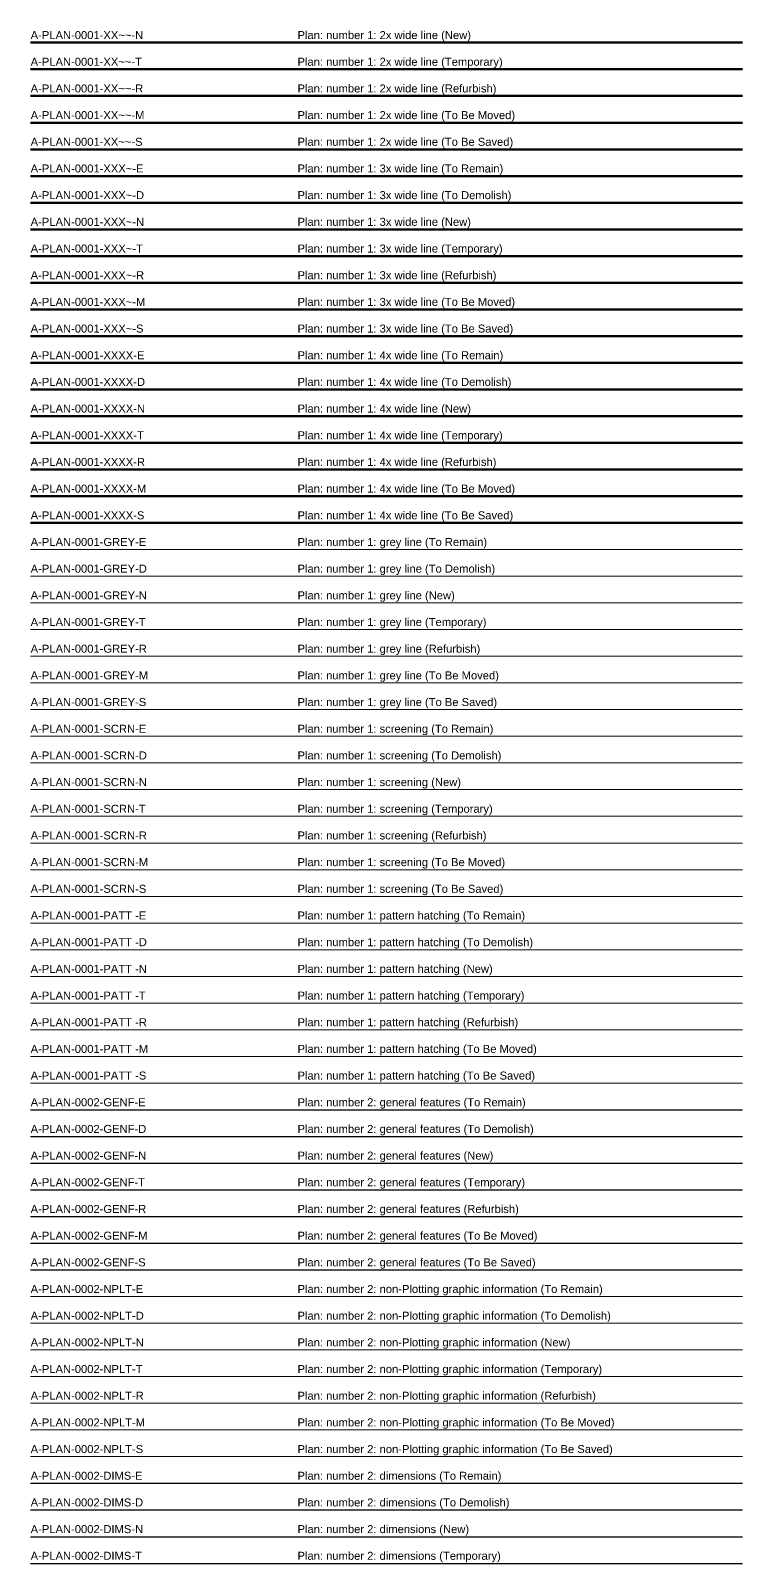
# Model space of a CAD drawing. Header units: millimetres. Extents: x 0 to 200, y -3472 to 3.
# Drawn here: x 0 to 200, y -1297.5 to -866.6 of the extents above; entities that cross this region are included whole.
import ezdxf

# ---------------------------------------------------------------- set-up
doc = ezdxf.new("R2010")
doc.units = ezdxf.units.MM
for name, color, linetype, lineweight in [('A-PLAN-0001-GREY-D', 8, 'Continuous', 13), ('A-PLAN-0001-GREY-E', 8, 'Continuous', 13), ('A-PLAN-0001-GREY-M', 8, 'Continuous', 13), ('A-PLAN-0001-GREY-N', 8, 'Continuous', 13), ('A-PLAN-0001-GREY-R', 8, 'Continuous', 13), ('A-PLAN-0001-GREY-S', 8, 'Continuous', 13), ('A-PLAN-0001-GREY-T', 8, 'Continuous', 13), ('A-PLAN-0001-PATT -D', 19, 'Continuous', 13), ('A-PLAN-0001-PATT -E', 209, 'Continuous', 13), ('A-PLAN-0001-PATT -M', 59, 'Continuous', 13), ('A-PLAN-0001-PATT -N', 179, 'Continuous', 13), ('A-PLAN-0001-PATT -R', 139, 'Continuous', 13), ('A-PLAN-0001-PATT -S', 109, 'Continuous', 13), ('A-PLAN-0001-PATT -T', 39, 'Continuous', 13), ('A-PLAN-0001-SCRN-D', 9, 'Continuous', 13), ('A-PLAN-0001-SCRN-E', 9, 'Continuous', 13), ('A-PLAN-0001-SCRN-M', 9, 'Continuous', 13), ('A-PLAN-0001-SCRN-N', 9, 'Continuous', 13), ('A-PLAN-0001-SCRN-R', 9, 'Continuous', 13), ('A-PLAN-0001-SCRN-S', 9, 'Continuous', 13), ('A-PLAN-0001-SCRN-T', 9, 'Continuous', 13), ('A-PLAN-0001-XXXX-D', 18, 'Continuous', 200), ('A-PLAN-0001-XXXX-E', 208, 'Continuous', 200), ('A-PLAN-0001-XXXX-M', 58, 'Continuous', 200), ('A-PLAN-0001-XXXX-N', 178, 'Continuous', 200), ('A-PLAN-0001-XXXX-R', 138, 'Continuous', 200), ('A-PLAN-0001-XXXX-S', 108, 'Continuous', 200), ('A-PLAN-0001-XXXX-T', 38, 'Continuous', 200), ('A-PLAN-0001-XXX~-D', 17, 'Continuous', 140), ('A-PLAN-0001-XXX~-E', 207, 'Continuous', 140), ('A-PLAN-0001-XXX~-M', 57, 'Continuous', 140), ('A-PLAN-0001-XXX~-N', 177, 'Continuous', 140), ('A-PLAN-0001-XXX~-R', 137, 'Continuous', 140), ('A-PLAN-0001-XXX~-S', 107, 'Continuous', 140), ('A-PLAN-0001-XXX~-T', 37, 'Continuous', 140), ('A-PLAN-0001-XX~~-M', 56, 'Continuous', 100), ('A-PLAN-0001-XX~~-N', 176, 'Continuous', 100), ('A-PLAN-0001-XX~~-R', 136, 'Continuous', 100), ('A-PLAN-0001-XX~~-S', 106, 'Continuous', 100), ('A-PLAN-0001-XX~~-T', 36, 'Continuous', 100), ('A-PLAN-0002-DIMS-D', 11, 'Continuous', 25), ('A-PLAN-0002-DIMS-E', 201, 'Continuous', 25), ('A-PLAN-0002-DIMS-N', 171, 'Continuous', 25), ('A-PLAN-0002-DIMS-T', 31, 'Continuous', 25), ('A-PLAN-0002-GENF-D', 12, 'Continuous', 25), ('A-PLAN-0002-GENF-E', 202, 'Continuous', 25), ('A-PLAN-0002-GENF-M', 52, 'Continuous', 25), ('A-PLAN-0002-GENF-N', 172, 'Continuous', 25), ('A-PLAN-0002-GENF-R', 132, 'Continuous', 25), ('A-PLAN-0002-GENF-S', 102, 'Continuous', 25), ('A-PLAN-0002-GENF-T', 32, 'Continuous', 25)]:
    doc.layers.add(name, color=color, linetype=linetype, lineweight=lineweight)
for name, color, linetype, lineweight, plot in [('A-PLAN-0002-NPLT-D', 140, 'Continuous', 13, False), ('A-PLAN-0002-NPLT-E', 140, 'Continuous', 13, False), ('A-PLAN-0002-NPLT-M', 140, 'Continuous', 13, False), ('A-PLAN-0002-NPLT-N', 140, 'Continuous', 13, False), ('A-PLAN-0002-NPLT-R', 140, 'Continuous', 13, False), ('A-PLAN-0002-NPLT-S', 140, 'Continuous', 13, False), ('A-PLAN-0002-NPLT-T', 140, 'Continuous', 13, False)]:
    doc.layers.add(name, color=color, linetype=linetype, lineweight=lineweight, plot=plot)
doc.styles.get("Standard").update_dxf_attribs({"font": 'arial.ttf'})

# ---------------------------------------------------------------- blocks, each defined once
blk = doc.blocks.new('Plan-stack')
at = {"layer": 'A-PLAN-0001-GREY-D'}
blk.add_line((0, -1020), (200, -1020), dxfattribs=at)
at = {"layer": 'A-PLAN-0001-GREY-E'}
blk.add_line((0, -1012.5), (200, -1012.5), dxfattribs=at)
at = {"layer": 'A-PLAN-0001-GREY-M'}
blk.add_line((0, -1050), (200, -1050), dxfattribs=at)
at = {"layer": 'A-PLAN-0001-GREY-N'}
blk.add_line((0, -1027.5), (200, -1027.5), dxfattribs=at)
at = {"layer": 'A-PLAN-0001-GREY-R'}
blk.add_line((0, -1042.5), (200, -1042.5), dxfattribs=at)
at = {"layer": 'A-PLAN-0001-GREY-S'}
blk.add_line((0, -1057.5), (200, -1057.5), dxfattribs=at)
at = {"layer": 'A-PLAN-0001-GREY-T'}
blk.add_line((0, -1035), (200, -1035), dxfattribs=at)
at = {"layer": 'A-PLAN-0001-PATT -D'}
blk.add_line((0, -1125), (200, -1125), dxfattribs=at)
at = {"layer": 'A-PLAN-0001-PATT -E'}
blk.add_line((0, -1117.5), (200, -1117.5), dxfattribs=at)
at = {"layer": 'A-PLAN-0001-PATT -M'}
blk.add_line((0, -1155), (200, -1155), dxfattribs=at)
at = {"layer": 'A-PLAN-0001-PATT -N'}
blk.add_line((0, -1132.5), (200, -1132.5), dxfattribs=at)
at = {"layer": 'A-PLAN-0001-PATT -R'}
blk.add_line((0, -1147.5), (200, -1147.5), dxfattribs=at)
at = {"layer": 'A-PLAN-0001-PATT -S'}
blk.add_line((0, -1162.5), (200, -1162.5), dxfattribs=at)
at = {"layer": 'A-PLAN-0001-PATT -T'}
blk.add_line((0, -1140), (200, -1140), dxfattribs=at)
at = {"layer": 'A-PLAN-0001-SCRN-D'}
blk.add_line((0, -1072.5), (200, -1072.5), dxfattribs=at)
at = {"layer": 'A-PLAN-0001-SCRN-E'}
blk.add_line((0, -1065), (200, -1065), dxfattribs=at)
at = {"layer": 'A-PLAN-0001-SCRN-M'}
blk.add_line((0, -1102.5), (200, -1102.5), dxfattribs=at)
at = {"layer": 'A-PLAN-0001-SCRN-N'}
blk.add_line((0, -1080), (200, -1080), dxfattribs=at)
at = {"layer": 'A-PLAN-0001-SCRN-R'}
blk.add_line((0, -1095), (200, -1095), dxfattribs=at)
at = {"layer": 'A-PLAN-0001-SCRN-S'}
blk.add_line((0, -1110), (200, -1110), dxfattribs=at)
at = {"layer": 'A-PLAN-0001-SCRN-T'}
blk.add_line((0, -1087.5), (200, -1087.5), dxfattribs=at)
at = {"layer": 'A-PLAN-0001-XXXX-D'}
blk.add_line((0, -967.5), (200, -967.5), dxfattribs=at)
at = {"layer": 'A-PLAN-0001-XXXX-E'}
blk.add_line((0, -960), (200, -960), dxfattribs=at)
at = {"layer": 'A-PLAN-0001-XXXX-M'}
blk.add_line((0, -997.5), (200, -997.5), dxfattribs=at)
at = {"layer": 'A-PLAN-0001-XXXX-N'}
blk.add_line((0, -975), (200, -975), dxfattribs=at)
at = {"layer": 'A-PLAN-0001-XXXX-R'}
blk.add_line((0, -990), (200, -990), dxfattribs=at)
at = {"layer": 'A-PLAN-0001-XXXX-S'}
blk.add_line((0, -1005), (200, -1005), dxfattribs=at)
at = {"layer": 'A-PLAN-0001-XXXX-T'}
blk.add_line((0, -982.5), (200, -982.5), dxfattribs=at)
at = {"layer": 'A-PLAN-0001-XXX~-D'}
blk.add_line((0, -915), (200, -915), dxfattribs=at)
at = {"layer": 'A-PLAN-0001-XXX~-E'}
blk.add_line((0, -907.5), (200, -907.5), dxfattribs=at)
at = {"layer": 'A-PLAN-0001-XXX~-M'}
blk.add_line((0, -945), (200, -945), dxfattribs=at)
at = {"layer": 'A-PLAN-0001-XXX~-N'}
blk.add_line((0, -922.5), (200, -922.5), dxfattribs=at)
at = {"layer": 'A-PLAN-0001-XXX~-R'}
blk.add_line((0, -937.5), (200, -937.5), dxfattribs=at)
at = {"layer": 'A-PLAN-0001-XXX~-S'}
blk.add_line((0, -952.5), (200, -952.5), dxfattribs=at)
at = {"layer": 'A-PLAN-0001-XXX~-T'}
blk.add_line((0, -930), (200, -930), dxfattribs=at)
at = {"layer": 'A-PLAN-0001-XX~~-M'}
blk.add_line((0, -892.5), (200, -892.5), dxfattribs=at)
at = {"layer": 'A-PLAN-0001-XX~~-N'}
blk.add_line((0, -870), (200, -870), dxfattribs=at)
at = {"layer": 'A-PLAN-0001-XX~~-R'}
blk.add_line((0, -885), (200, -885), dxfattribs=at)
at = {"layer": 'A-PLAN-0001-XX~~-S'}
blk.add_line((0, -900), (200, -900), dxfattribs=at)
at = {"layer": 'A-PLAN-0001-XX~~-T'}
blk.add_line((0, -877.5), (200, -877.5), dxfattribs=at)
at = {"layer": 'A-PLAN-0002-DIMS-D'}
blk.add_line((0, -1282.5), (200, -1282.5), dxfattribs=at)
at = {"layer": 'A-PLAN-0002-DIMS-E'}
blk.add_line((0, -1275), (200, -1275), dxfattribs=at)
at = {"layer": 'A-PLAN-0002-DIMS-N'}
blk.add_line((0, -1290), (200, -1290), dxfattribs=at)
at = {"layer": 'A-PLAN-0002-DIMS-T'}
blk.add_line((0, -1297.5), (200, -1297.5), dxfattribs=at)
at = {"layer": 'A-PLAN-0002-GENF-D'}
blk.add_line((0, -1177.5), (200, -1177.5), dxfattribs=at)
at = {"layer": 'A-PLAN-0002-GENF-E'}
blk.add_line((0, -1170), (200, -1170), dxfattribs=at)
at = {"layer": 'A-PLAN-0002-GENF-M'}
blk.add_line((0, -1207.5), (200, -1207.5), dxfattribs=at)
at = {"layer": 'A-PLAN-0002-GENF-N'}
blk.add_line((0, -1185), (200, -1185), dxfattribs=at)
at = {"layer": 'A-PLAN-0002-GENF-R'}
blk.add_line((0, -1200), (200, -1200), dxfattribs=at)
at = {"layer": 'A-PLAN-0002-GENF-S'}
blk.add_line((0, -1215), (200, -1215), dxfattribs=at)
at = {"layer": 'A-PLAN-0002-GENF-T'}
blk.add_line((0, -1192.5), (200, -1192.5), dxfattribs=at)
at = {"layer": 'A-PLAN-0002-NPLT-D'}
blk.add_line((0, -1230), (200, -1230), dxfattribs=at)
at = {"layer": 'A-PLAN-0002-NPLT-E'}
blk.add_line((0, -1222.5), (200, -1222.5), dxfattribs=at)
at = {"layer": 'A-PLAN-0002-NPLT-M'}
blk.add_line((0, -1260), (200, -1260), dxfattribs=at)
at = {"layer": 'A-PLAN-0002-NPLT-N'}
blk.add_line((0, -1237.5), (200, -1237.5), dxfattribs=at)
at = {"layer": 'A-PLAN-0002-NPLT-R'}
blk.add_line((0, -1252.5), (200, -1252.5), dxfattribs=at)
at = {"layer": 'A-PLAN-0002-NPLT-S'}
blk.add_line((0, -1267.5), (200, -1267.5), dxfattribs=at)
at = {"layer": 'A-PLAN-0002-NPLT-T'}
blk.add_line((0, -1245), (200, -1245), dxfattribs=at)
at = {"layer": 'A-PLAN-0001-GREY-D'}
for s, p in [('A-PLAN-0001-GREY-D', (0, -1019)), ('Plan: number 1: grey line (To Demolish)', (75, -1019))]:
    blk.add_text(s, height=2.25, dxfattribs=at).set_placement(p)
at = {"layer": 'A-PLAN-0001-GREY-E'}
for s, p in [('A-PLAN-0001-GREY-E', (0, -1011.5)), ('Plan: number 1: grey line (To Remain)', (75, -1011.5))]:
    blk.add_text(s, height=2.25, dxfattribs=at).set_placement(p)
at = {"layer": 'A-PLAN-0001-GREY-M'}
for s, p in [('A-PLAN-0001-GREY-M', (0, -1049)), ('Plan: number 1: grey line (To Be Moved)', (75, -1049))]:
    blk.add_text(s, height=2.25, dxfattribs=at).set_placement(p)
at = {"layer": 'A-PLAN-0001-GREY-N'}
for s, p in [('A-PLAN-0001-GREY-N', (0, -1026.5)), ('Plan: number 1: grey line (New)', (75, -1026.5))]:
    blk.add_text(s, height=2.25, dxfattribs=at).set_placement(p)
at = {"layer": 'A-PLAN-0001-GREY-R'}
for s, p in [('A-PLAN-0001-GREY-R', (0, -1041.5)), ('Plan: number 1: grey line (Refurbish)', (75, -1041.5))]:
    blk.add_text(s, height=2.25, dxfattribs=at).set_placement(p)
at = {"layer": 'A-PLAN-0001-GREY-S'}
for s, p in [('A-PLAN-0001-GREY-S', (0, -1056.5)), ('Plan: number 1: grey line (To Be Saved)', (75, -1056.5))]:
    blk.add_text(s, height=2.25, dxfattribs=at).set_placement(p)
at = {"layer": 'A-PLAN-0001-GREY-T'}
for s, p in [('A-PLAN-0001-GREY-T', (0, -1034)), ('Plan: number 1: grey line (Temporary)', (75, -1034))]:
    blk.add_text(s, height=2.25, dxfattribs=at).set_placement(p)
at = {"layer": 'A-PLAN-0001-PATT -D'}
for s, p in [('A-PLAN-0001-PATT -D', (0, -1124)), ('Plan: number 1: pattern hatching (To Demolish)', (75, -1124))]:
    blk.add_text(s, height=2.25, dxfattribs=at).set_placement(p)
at = {"layer": 'A-PLAN-0001-PATT -E'}
for s, p in [('A-PLAN-0001-PATT -E', (0, -1116.5)), ('Plan: number 1: pattern hatching (To Remain)', (75, -1116.5))]:
    blk.add_text(s, height=2.25, dxfattribs=at).set_placement(p)
at = {"layer": 'A-PLAN-0001-PATT -M'}
for s, p in [('A-PLAN-0001-PATT -M', (0, -1154)), ('Plan: number 1: pattern hatching (To Be Moved)', (75, -1154))]:
    blk.add_text(s, height=2.25, dxfattribs=at).set_placement(p)
at = {"layer": 'A-PLAN-0001-PATT -N'}
for s, p in [('A-PLAN-0001-PATT -N', (0, -1131.5)), ('Plan: number 1: pattern hatching (New)', (75, -1131.5))]:
    blk.add_text(s, height=2.25, dxfattribs=at).set_placement(p)
at = {"layer": 'A-PLAN-0001-PATT -R'}
for s, p in [('A-PLAN-0001-PATT -R', (0, -1146.5)), ('Plan: number 1: pattern hatching (Refurbish)', (75, -1146.5))]:
    blk.add_text(s, height=2.25, dxfattribs=at).set_placement(p)
at = {"layer": 'A-PLAN-0001-PATT -S'}
for s, p in [('A-PLAN-0001-PATT -S', (0, -1161.5)), ('Plan: number 1: pattern hatching (To Be Saved)', (75, -1161.5))]:
    blk.add_text(s, height=2.25, dxfattribs=at).set_placement(p)
at = {"layer": 'A-PLAN-0001-PATT -T'}
for s, p in [('A-PLAN-0001-PATT -T', (0, -1139)), ('Plan: number 1: pattern hatching (Temporary)', (75, -1139))]:
    blk.add_text(s, height=2.25, dxfattribs=at).set_placement(p)
at = {"layer": 'A-PLAN-0001-SCRN-D'}
for s, p in [('A-PLAN-0001-SCRN-D', (0, -1071.5)), ('Plan: number 1: screening (To Demolish)', (75, -1071.5))]:
    blk.add_text(s, height=2.25, dxfattribs=at).set_placement(p)
at = {"layer": 'A-PLAN-0001-SCRN-E'}
for s, p in [('A-PLAN-0001-SCRN-E', (0, -1064)), ('Plan: number 1: screening (To Remain)', (75, -1064))]:
    blk.add_text(s, height=2.25, dxfattribs=at).set_placement(p)
at = {"layer": 'A-PLAN-0001-SCRN-M'}
for s, p in [('A-PLAN-0001-SCRN-M', (0, -1101.5)), ('Plan: number 1: screening (To Be Moved)', (75, -1101.5))]:
    blk.add_text(s, height=2.25, dxfattribs=at).set_placement(p)
at = {"layer": 'A-PLAN-0001-SCRN-N'}
for s, p in [('A-PLAN-0001-SCRN-N', (0, -1079)), ('Plan: number 1: screening (New)', (75, -1079))]:
    blk.add_text(s, height=2.25, dxfattribs=at).set_placement(p)
at = {"layer": 'A-PLAN-0001-SCRN-R'}
for s, p in [('A-PLAN-0001-SCRN-R', (0, -1094)), ('Plan: number 1: screening (Refurbish)', (75, -1094))]:
    blk.add_text(s, height=2.25, dxfattribs=at).set_placement(p)
at = {"layer": 'A-PLAN-0001-SCRN-S'}
for s, p in [('A-PLAN-0001-SCRN-S', (0, -1109)), ('Plan: number 1: screening (To Be Saved)', (75, -1109))]:
    blk.add_text(s, height=2.25, dxfattribs=at).set_placement(p)
at = {"layer": 'A-PLAN-0001-SCRN-T'}
for s, p in [('A-PLAN-0001-SCRN-T', (0, -1086.5)), ('Plan: number 1: screening (Temporary)', (75, -1086.5))]:
    blk.add_text(s, height=2.25, dxfattribs=at).set_placement(p)
at = {"layer": 'A-PLAN-0001-XXXX-D'}
for s, p in [('A-PLAN-0001-XXXX-D', (0, -966.5)), ('Plan: number 1: 4x wide line (To Demolish)', (75, -966.5))]:
    blk.add_text(s, height=2.25, dxfattribs=at).set_placement(p)
at = {"layer": 'A-PLAN-0001-XXXX-E'}
for s, p in [('A-PLAN-0001-XXXX-E', (0, -959)), ('Plan: number 1: 4x wide line (To Remain)', (75, -959))]:
    blk.add_text(s, height=2.25, dxfattribs=at).set_placement(p)
at = {"layer": 'A-PLAN-0001-XXXX-M'}
for s, p in [('A-PLAN-0001-XXXX-M', (0, -996.5)), ('Plan: number 1: 4x wide line (To Be Moved)', (75, -996.5))]:
    blk.add_text(s, height=2.25, dxfattribs=at).set_placement(p)
at = {"layer": 'A-PLAN-0001-XXXX-N'}
for s, p in [('A-PLAN-0001-XXXX-N', (0, -974)), ('Plan: number 1: 4x wide line (New)', (75, -974))]:
    blk.add_text(s, height=2.25, dxfattribs=at).set_placement(p)
at = {"layer": 'A-PLAN-0001-XXXX-R'}
for s, p in [('Plan: number 1: 4x wide line (Refurbish)', (75, -989)), ('A-PLAN-0001-XXXX-R', (0, -989))]:
    blk.add_text(s, height=2.25, dxfattribs=at).set_placement(p)
at = {"layer": 'A-PLAN-0001-XXXX-S'}
for s, p in [('A-PLAN-0001-XXXX-S', (0, -1004)), ('Plan: number 1: 4x wide line (To Be Saved)', (75, -1004))]:
    blk.add_text(s, height=2.25, dxfattribs=at).set_placement(p)
at = {"layer": 'A-PLAN-0001-XXXX-T'}
for s, p in [('A-PLAN-0001-XXXX-T', (0, -981.5)), ('Plan: number 1: 4x wide line (Temporary)', (75, -981.5))]:
    blk.add_text(s, height=2.25, dxfattribs=at).set_placement(p)
at = {"layer": 'A-PLAN-0001-XXX~-D'}
for s, p in [('A-PLAN-0001-XXX~-D', (0, -914)), ('Plan: number 1: 3x wide line (To Demolish)', (75, -914))]:
    blk.add_text(s, height=2.25, dxfattribs=at).set_placement(p)
at = {"layer": 'A-PLAN-0001-XXX~-E'}
for s, p in [('A-PLAN-0001-XXX~-E', (0, -906.5)), ('Plan: number 1: 3x wide line (To Remain)', (75, -906.5))]:
    blk.add_text(s, height=2.25, dxfattribs=at).set_placement(p)
at = {"layer": 'A-PLAN-0001-XXX~-M'}
for s, p in [('A-PLAN-0001-XXX~-M', (0, -944)), ('Plan: number 1: 3x wide line (To Be Moved)', (75, -944))]:
    blk.add_text(s, height=2.25, dxfattribs=at).set_placement(p)
at = {"layer": 'A-PLAN-0001-XXX~-N'}
for s, p in [('A-PLAN-0001-XXX~-N', (0, -921.5)), ('Plan: number 1: 3x wide line (New)', (75, -921.5))]:
    blk.add_text(s, height=2.25, dxfattribs=at).set_placement(p)
at = {"layer": 'A-PLAN-0001-XXX~-R'}
for s, p in [('A-PLAN-0001-XXX~-R', (0, -936.5)), ('Plan: number 1: 3x wide line (Refurbish)', (75, -936.5))]:
    blk.add_text(s, height=2.25, dxfattribs=at).set_placement(p)
at = {"layer": 'A-PLAN-0001-XXX~-S'}
for s, p in [('A-PLAN-0001-XXX~-S', (0, -951.5)), ('Plan: number 1: 3x wide line (To Be Saved)', (75, -951.5))]:
    blk.add_text(s, height=2.25, dxfattribs=at).set_placement(p)
at = {"layer": 'A-PLAN-0001-XXX~-T'}
for s, p in [('A-PLAN-0001-XXX~-T', (0, -929)), ('Plan: number 1: 3x wide line (Temporary)', (75, -929))]:
    blk.add_text(s, height=2.25, dxfattribs=at).set_placement(p)
at = {"layer": 'A-PLAN-0001-XX~~-M'}
for s, p in [('A-PLAN-0001-XX~~-M', (0, -891.5)), ('Plan: number 1: 2x wide line (To Be Moved)', (75, -891.5))]:
    blk.add_text(s, height=2.25, dxfattribs=at).set_placement(p)
at = {"layer": 'A-PLAN-0001-XX~~-N'}
for s, p in [('A-PLAN-0001-XX~~-N', (0, -869)), ('Plan: number 1: 2x wide line (New)', (75, -869))]:
    blk.add_text(s, height=2.25, dxfattribs=at).set_placement(p)
at = {"layer": 'A-PLAN-0001-XX~~-R'}
for s, p in [('A-PLAN-0001-XX~~-R', (0, -884)), ('Plan: number 1: 2x wide line (Refurbish)', (75, -884))]:
    blk.add_text(s, height=2.25, dxfattribs=at).set_placement(p)
at = {"layer": 'A-PLAN-0001-XX~~-S'}
for s, p in [('A-PLAN-0001-XX~~-S', (0, -899)), ('Plan: number 1: 2x wide line (To Be Saved)', (75, -899))]:
    blk.add_text(s, height=2.25, dxfattribs=at).set_placement(p)
at = {"layer": 'A-PLAN-0001-XX~~-T'}
for s, p in [('A-PLAN-0001-XX~~-T', (0, -876.5)), ('Plan: number 1: 2x wide line (Temporary)', (75, -876.5))]:
    blk.add_text(s, height=2.25, dxfattribs=at).set_placement(p)
at = {"layer": 'A-PLAN-0002-DIMS-D'}
for s, p in [('A-PLAN-0002-DIMS-D', (0, -1281.5)), ('Plan: number 2: dimensions (To Demolish)', (75, -1281.5))]:
    blk.add_text(s, height=2.25, dxfattribs=at).set_placement(p)
at = {"layer": 'A-PLAN-0002-DIMS-E'}
for s, p in [('A-PLAN-0002-DIMS-E', (0, -1274)), ('Plan: number 2: dimensions (To Remain)', (75, -1274))]:
    blk.add_text(s, height=2.25, dxfattribs=at).set_placement(p)
at = {"layer": 'A-PLAN-0002-DIMS-N'}
for s, p in [('A-PLAN-0002-DIMS-N', (0, -1289)), ('Plan: number 2: dimensions (New)', (75, -1289))]:
    blk.add_text(s, height=2.25, dxfattribs=at).set_placement(p)
at = {"layer": 'A-PLAN-0002-DIMS-T'}
for s, p in [('A-PLAN-0002-DIMS-T', (0, -1296.5)), ('Plan: number 2: dimensions (Temporary)', (75, -1296.5))]:
    blk.add_text(s, height=2.25, dxfattribs=at).set_placement(p)
at = {"layer": 'A-PLAN-0002-GENF-D'}
for s, p in [('A-PLAN-0002-GENF-D', (0, -1176.5)), ('Plan: number 2: general features (To Demolish)', (75, -1176.5))]:
    blk.add_text(s, height=2.25, dxfattribs=at).set_placement(p)
at = {"layer": 'A-PLAN-0002-GENF-E'}
for s, p in [('A-PLAN-0002-GENF-E', (0, -1169)), ('Plan: number 2: general features (To Remain)', (75, -1169))]:
    blk.add_text(s, height=2.25, dxfattribs=at).set_placement(p)
at = {"layer": 'A-PLAN-0002-GENF-M'}
for s, p in [('A-PLAN-0002-GENF-M', (0, -1206.5)), ('Plan: number 2: general features (To Be Moved)', (75, -1206.5))]:
    blk.add_text(s, height=2.25, dxfattribs=at).set_placement(p)
at = {"layer": 'A-PLAN-0002-GENF-N'}
for s, p in [('A-PLAN-0002-GENF-N', (0, -1184)), ('Plan: number 2: general features (New)', (75, -1184))]:
    blk.add_text(s, height=2.25, dxfattribs=at).set_placement(p)
at = {"layer": 'A-PLAN-0002-GENF-R'}
for s, p in [('A-PLAN-0002-GENF-R', (0, -1199)), ('Plan: number 2: general features (Refurbish)', (75, -1199))]:
    blk.add_text(s, height=2.25, dxfattribs=at).set_placement(p)
at = {"layer": 'A-PLAN-0002-GENF-S'}
for s, p in [('A-PLAN-0002-GENF-S', (0, -1214)), ('Plan: number 2: general features (To Be Saved)', (75, -1214))]:
    blk.add_text(s, height=2.25, dxfattribs=at).set_placement(p)
at = {"layer": 'A-PLAN-0002-GENF-T'}
for s, p in [('Plan: number 2: general features (Temporary)', (75, -1191.5)), ('A-PLAN-0002-GENF-T', (0, -1191.5))]:
    blk.add_text(s, height=2.25, dxfattribs=at).set_placement(p)
at = {"layer": 'A-PLAN-0002-NPLT-D'}
for s, p in [('A-PLAN-0002-NPLT-D', (0, -1229)), ('Plan: number 2: non-Plotting graphic information (To Demolish)', (75, -1229))]:
    blk.add_text(s, height=2.25, dxfattribs=at).set_placement(p)
at = {"layer": 'A-PLAN-0002-NPLT-E'}
for s, p in [('A-PLAN-0002-NPLT-E', (0, -1221.5)), ('Plan: number 2: non-Plotting graphic information (To Remain)', (75, -1221.5))]:
    blk.add_text(s, height=2.25, dxfattribs=at).set_placement(p)
at = {"layer": 'A-PLAN-0002-NPLT-M'}
for s, p in [('A-PLAN-0002-NPLT-M', (0, -1259)), ('Plan: number 2: non-Plotting graphic information (To Be Moved)', (75, -1259))]:
    blk.add_text(s, height=2.25, dxfattribs=at).set_placement(p)
at = {"layer": 'A-PLAN-0002-NPLT-N'}
for s, p in [('A-PLAN-0002-NPLT-N', (0, -1236.5)), ('Plan: number 2: non-Plotting graphic information (New)', (75, -1236.5))]:
    blk.add_text(s, height=2.25, dxfattribs=at).set_placement(p)
at = {"layer": 'A-PLAN-0002-NPLT-R'}
for s, p in [('A-PLAN-0002-NPLT-R', (0, -1251.5)), ('Plan: number 2: non-Plotting graphic information (Refurbish)', (75, -1251.5))]:
    blk.add_text(s, height=2.25, dxfattribs=at).set_placement(p)
at = {"layer": 'A-PLAN-0002-NPLT-S'}
for s, p in [('A-PLAN-0002-NPLT-S', (0, -1266.5)), ('Plan: number 2: non-Plotting graphic information (To Be Saved)', (75, -1266.5))]:
    blk.add_text(s, height=2.25, dxfattribs=at).set_placement(p)
at = {"layer": 'A-PLAN-0002-NPLT-T'}
for s, p in [('A-PLAN-0002-NPLT-T', (0, -1244)), ('Plan: number 2: non-Plotting graphic information (Temporary)', (75, -1244))]:
    blk.add_text(s, height=2.25, dxfattribs=at).set_placement(p)

msp = doc.modelspace()

# ---------------------------------------------------------------- block references
msp.add_blockref('Plan-stack', (0, 0))

doc.saveas('drawing.dxf')
